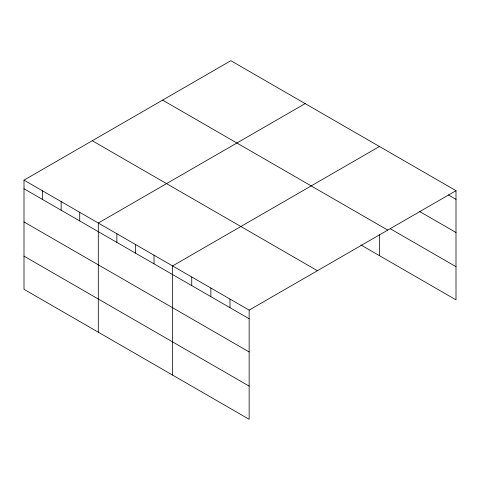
<?xml version="1.0" encoding="UTF-8"?>
<svg xmlns="http://www.w3.org/2000/svg" width="480" height="480" viewBox="0 0 480 480"><rect width="100%" height="100%" fill="white"/><g stroke="black" fill="none" stroke-linecap="round" stroke-linejoin="round"><path stroke-width="0.72" d="M24 180.138L249.144 310.122L249.144 419.292L24 289.308L24 180.138L230.856 60.708L456 190.692L456 299.862L360.876 244.944M305.154 103.602L98.298 223.032L98.298 332.202M379.452 146.496L172.596 265.926L172.596 375.096M249.144 310.122L456 190.692M448.344 194.91L456 199.326M419.64 211.512L456 232.506M390.294 228.75L456 266.688M162.594 100.122L387.738 230.106M92.262 140.724L317.406 270.708M24 188.772L249.144 318.756M24 221.946L249.144 351.93M24 256.128L249.144 386.112M379.452 234.75L379.452 255.666M230.004 299.076L230.004 307.71M210.87 288.024L210.87 296.658M191.73 276.978L191.73 285.612M154.02 255.204L154.02 263.838M135.444 244.482L135.444 253.116M116.868 233.754L116.868 242.388M79.722 212.31L79.722 220.944M61.146 201.588L61.146 210.216M42.576 190.86L42.576 199.494"/></g></svg>
